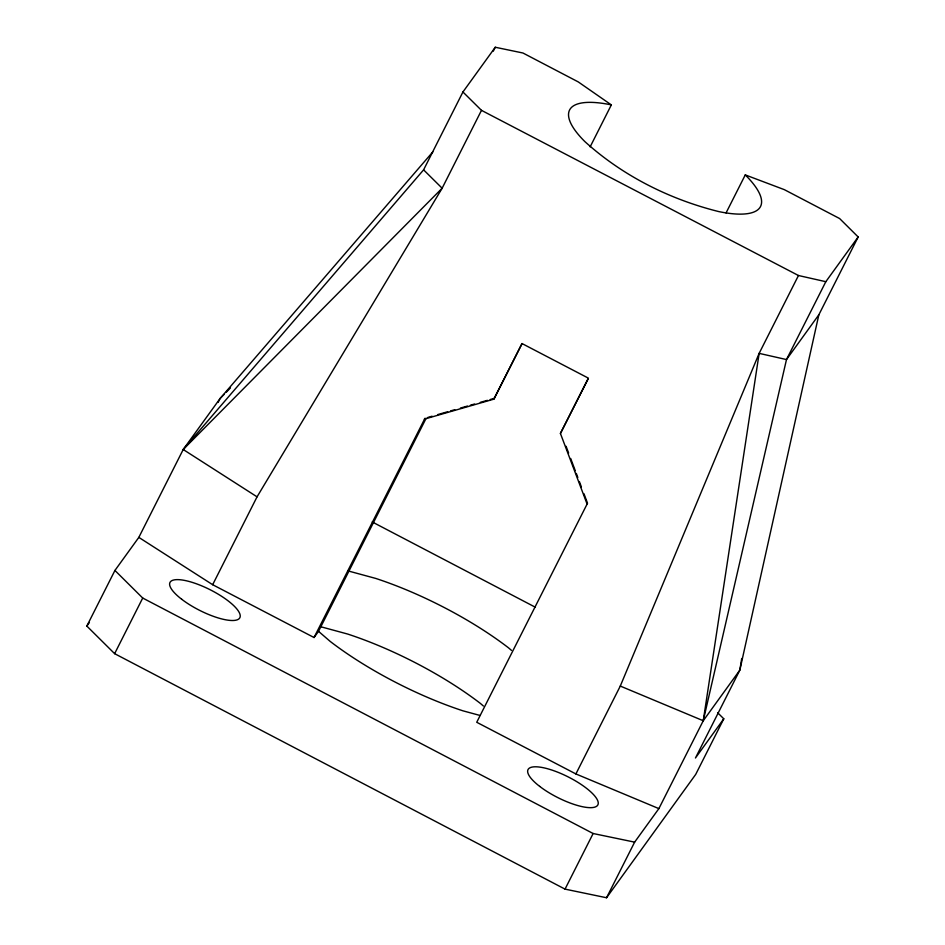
<?xml version="1.0" encoding="UTF-8"?>
<svg xmlns="http://www.w3.org/2000/svg" width="945" height="945" viewBox="0 0 945 945"><rect width="100%" height="100%" fill="white"/><g stroke="black" fill="none" stroke-linecap="round" stroke-linejoin="round"><path stroke-width="1.42" d="M606.548 897.75L634.638 842.137L658.878 808.613L703.257 720.74L759.142 353.371L798.466 275.515L825.824 281.693L858.166 236.959L839.632 218.555L784.326 189.65L745.274 174.908A106.974 31.634 26.8 0 1 718.767 211.585C669.521 199.324 622.531 175.723 584.837 141.561A106.974 31.634 26.8 0 1 611.344 104.895L578.245 81.908L522.939 53.003L495.263 47.25L462.932 91.984L423.596 169.852L183.212 449.513L138.832 537.386L114.936 570.449L86.834 626.062L114.629 653.668L565.039 889.127L606.548 897.75L695.697 774.416L723.787 718.802L717.609 712.672M741.719 658.511L739.829 670.135L695.449 758.008L723.787 718.802M858.166 236.959L818.831 314.827L739.829 670.135L703.257 720.74L620.286 686.07L575.895 773.943L476.729 722.275L587.53 503.212L583.951 493.727M703.257 720.74L786.488 359.561L825.824 281.693M620.286 686.07L759.142 353.371L786.488 359.561L818.831 314.827M218.141 402.393L220.126 398.459L432.834 151.885M114.629 653.668L142.719 598.043L114.936 570.449M426.124 418.304L318.524 631.331L314.047 637.521L212.66 584.707L257.052 496.834L442.142 188.22L481.477 110.352L462.932 91.984M493.302 51.148L495.263 47.25M314.047 637.521L425.002 418.257M590.141 146.865L611.344 104.895M424.364 419.131L493.881 399.144L521.971 343.531L588.369 378.13L560.42 433.46L587.034 503.898M493.881 399.144L521.9 343.98M588.251 378.697L560.42 433.46M726.055 212.944L745.274 174.908M565.039 889.127L593.129 833.514L634.638 842.137M257.052 496.834L183.212 449.513L220.126 398.459L224.26 394.254M86.834 626.062L89.409 622.507M226.327 392.163L230.462 387.958M183.212 449.513L442.142 188.22L423.596 169.852M427.837 417.442L432.089 416.213M437.759 414.583L447.682 411.736M450.517 410.921L454.769 409.705M460.439 408.075L467.527 406.043M470.362 405.228L474.614 403.999M480.284 402.369L487.372 400.337M490.207 399.522L494.459 398.306M348.185 570.945L375.72 578.423A150.019 44.368 26.8 0 1 508.528 647.845L511.481 650.396M320.095 626.559L347.618 634.036A150.019 44.368 26.8 0 1 480.438 703.458L483.391 706.009M479.977 715.448L463.003 710.841A150.019 44.368 26.8 0 1 330.183 641.407L318.524 631.331M575.895 773.943L658.878 808.613M481.477 110.352L798.466 275.515M372.224 521.947L535.413 607.257M142.719 598.043L593.129 833.514M138.832 537.386L212.66 584.707M566.067 446.276L568.63 453.057M570.674 458.479L575.269 470.681M576.296 473.386L577.82 477.461M579.356 481.525L581.399 486.947M181.653 599.224A39.135 11.576 26.8 0 0 239.569 618.172A39.135 11.576 26.8 0 0 193.536 582.793A39.135 11.576 26.8 0 0 181.653 599.224M539.678 786.382A39.135 11.576 26.8 0 0 597.583 805.341A39.135 11.576 26.8 0 0 551.549 769.951A39.135 11.576 26.8 0 0 539.678 786.382"/></g></svg>
